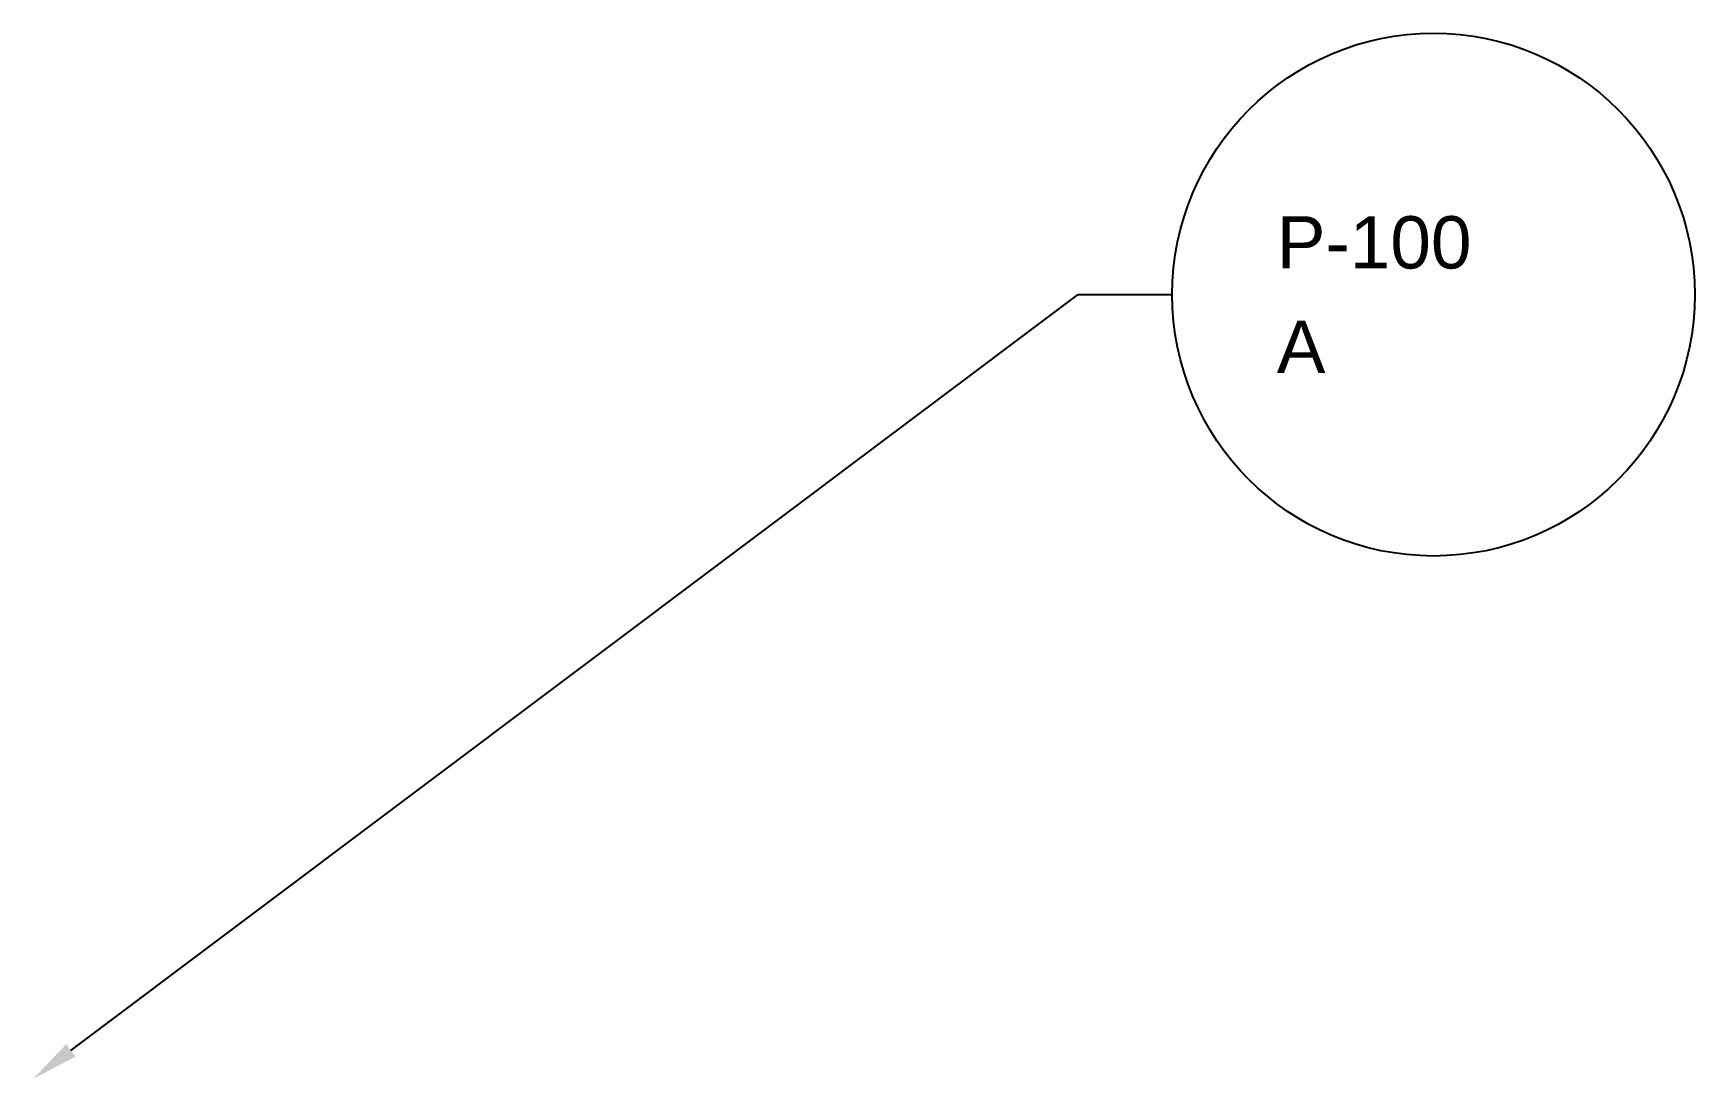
# Model space of a CAD drawing. Header units: inches. Extents: x 0 to 6.36, y 0 to 4.
import ezdxf
from ezdxf import colors
from ezdxf.entities.mleader import LeaderData, LeaderLine
from ezdxf.math import Vec2, Vec3

# ---------------------------------------------------------------- set-up
doc = ezdxf.new("R2010")
doc.units = ezdxf.units.IN
doc.header["$MEASUREMENT"] = 0
doc.styles.get("Standard").update_dxf_attribs({"font": 'arial.ttf'})

# ---------------------------------------------------------------- blocks, each defined once
blk = doc.blocks.new('TAGBLOCK')
at = {"transparency": 16777216}
blk.add_circle((0, 0), 1, dxfattribs=at)
for tag, p in [('PART', (-0.6, 0.1)), ('REV', (-0.6, -0.3))]:
    blk.add_attdef(tag, p, '', height=0.2, dxfattribs=at)

msp = doc.modelspace()

# ---------------------------------------------------------------- leaders
ml = msp.add_multileader_block('Standard')
ml.set_content('TAGBLOCK', color=(178, 178, 178))
ml.set_attribute('PART', 'P-100', width=0)
ml.set_attribute('REV', 'A', width=0)
ml.set_leader_properties()
ml.build(insert=Vec2(0, 0))
ml.multileader.update_dxf_attribs({"dogleg_length": 0.36, "arrow_head_size": 0.18})
ctx = ml.context
ctx.base_point, ctx.char_height, ctx.arrow_head_size, ctx.landing_gap_size = Vec3(4.36, 3), 0.18, 0.18, 0.09
notes = []
notes.append((ctx, [(0, (1, 1, 0), (4, 3), (1, 0), 0.36, [(0, [(0, 0)], 0, [])])]))
ctx.block.insert = Vec3(5.36, 3)
for ctx, leaders in notes:
    for number, flags, end, landing, length, lines in leaders:
        leader = LeaderData()
        leader.index, (leader.has_last_leader_line, leader.has_dogleg_vector, leader.attachment_direction) = number, flags
        leader.last_leader_point, leader.dogleg_vector, leader.dogleg_length = Vec3(end), Vec3(landing), length
        for number, points, colour, breaks in lines:
            line = LeaderLine()
            line.index, line.vertices, line.color, line.breaks = number, Vec3.list(points), colors.encode_raw_color(colour), breaks
            leader.lines.append(line)
        ctx.leaders.append(leader)

doc.saveas('drawing.dxf')
